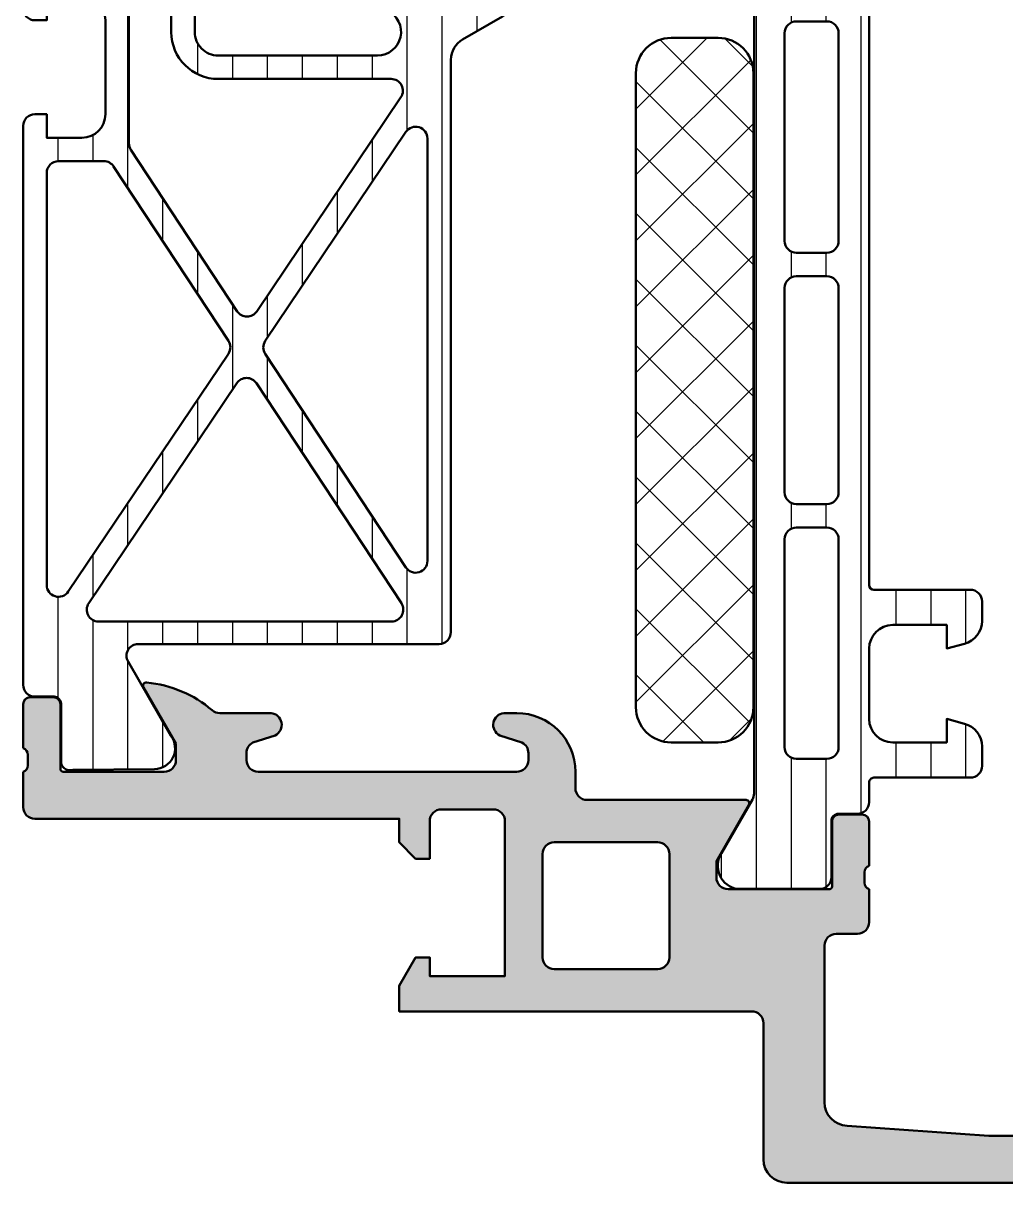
# Model space of a CAD drawing. Extents: x 0 to 81.5, y 0 to 75.
# Drawn here: x 0 to 41.81, y 0 to 49.38 of the extents above; entities that cross this region are included whole.
import ezdxf

# ---------------------------------------------------------------- set-up
doc = ezdxf.new("R2010")
doc.units = 0
for name, color, linetype, lineweight in [('0S-Alu contour', 7, 'Continuous', 50), ('0S-Alu hatch', 252, 'Continuous', 25), ('0S-Plastic contour', 254, 'Continuous', 50), ('0S-Plastic hatch', 253, 'Continuous', 25), ('0S-PT contour', 91, 'Continuous', 50), ('0S-PT hatch', 103, 'Continuous', 25)]:
    doc.layers.add(name, color=color, linetype=linetype, lineweight=lineweight)
pattern_1 = [(90, (0, 0), (-1.4859, 0), [])]

# ---------------------------------------------------------------- blocks, each defined once
blk = doc.blocks.new('361630__463A068F_282F_4DF1_8762_3C075D6FBDEC_')
at = {"layer": '0S-Alu hatch'}
h = blk.add_hatch(color=256, dxfattribs=at)
edge = h.paths.add_edge_path()
edge.add_line((0.4999389648442048, 15.49988043401231), (16.0000991821289, 15.49988043401254))
edge.add_line((16.0000991821289, 15.49988043401254), (16.00009918212845, 14.49991095159066))
edge.add_line((16.00009918212845, 14.49991095159066), (16.70008087158294, 13.79989874455918))
edge.add_line((16.70008087158294, 13.79989874455918), (17.30008697509768, 13.79989874455941))
edge.add_line((17.30008697509768, 13.79989874455941), (17.30008697509674, 15.39990484807504))
edge.add_ellipse((17.80009642438039, 15.39989539879139), major_axis=(-0.5000094493729326, 0), ratio=1, start_angle=270.0010827875266, end_angle=359.99891721236526, ccw=False)
edge.add_line((17.80008697509809, 15.89990484807503), (19.99999228644535, 15.89990484807504))
edge.add_ellipse((19.99999228644547, 15.39990484807514), major_axis=(-0.4999999999999006, 0), ratio=1, start_angle=180, end_angle=270.00000000001387, ccw=False)
edge.add_line((20.49999228644538, 15.39990484807514), (20.49999228644583, 8.799910951590391))
edge.add_line((20.49999228644583, 8.799910951590391), (17.30008697509767, 8.799910951590618))
edge.add_line((17.30008697509767, 8.799910951590618), (17.30008697509767, 9.599898744559368))
edge.add_line((17.30008697509767, 9.599898744559368), (16.70008087158112, 9.599898744559596))
edge.add_line((16.70008087158112, 9.599898744559596), (16.00009918212845, 8.38746588323238))
edge.add_line((16.00009918212845, 8.38746588323238), (16.00009918212889, 7.299910951590618))
edge.add_line((16.00009918212889, 7.299910951590618), (31.00000849914742, 7.299910951590845))
edge.add_ellipse((31.00000849914787, 6.799910951589481), major_axis=(-0.5000000000013644, 0), ratio=1, start_angle=180, end_angle=270.00000000005133, ccw=False)
edge.add_line((31.50000849914923, 6.799910951589481), (31.50000849914877, 1.000000000000227))
edge.add_arc((32.50000849914855, 1), 0.9999999999997797, 180, 269.9999999999874)
edge.add_line((32.50000849914833, 2.203e-13), (81, 2.274e-13))
edge.add_arc((80.99993251248235, 0.5000674875178674), 0.5000674920715906, 270.0077324561257, 359.992267543883)
edge.add_line((81.5, 0.5000000000003034), (81.5, 4.500000000000909))
edge.add_arc((80.99993251248326, 4.499932512483496), 0.5000674920706809, 0.0077324561169704, 89.99226754387429)
edge.add_line((81.00000000000092, 5.000000000000227), (79.69995117187545, 5.000000000000227))
edge.add_arc((79.69998807066463, 4.499963101210596), 0.5000369001510511, 90.00422797775568, 179.9957720222162)
edge.add_line((79.199951171875, 4.500000000000017), (79.199951171875, 4.000000000000227))
edge.add_line((79.199951171875, 4.000000000000227), (80.199951171875, 4.000000000000909))
edge.add_line((80.199951171875, 4.000000000000909), (80.19995117187455, 2.500000000000227))
edge.add_ellipse((79.19998814556868, 2.49996302630609), major_axis=(-0.9999630269894156, 0), ratio=1, start_angle=89.9978814850968, end_angle=180.0021185148806, ccw=False)
edge.add_line((79.19995117187545, 1.500000000000227), (75.199951171875, 1.500000000000454))
edge.add_ellipse((75.20002804158412, 2.500076869709573), major_axis=(-1.000076872663367, 0), ratio=1, start_angle=0.004403971451608868, end_angle=89.99559602863582, ccw=False)
edge.add_line((74.199951171875, 2.49999999999893), (74.19995117187545, 4.000000000000227))
edge.add_line((74.19995117187545, 4.000000000000227), (75.199951171875, 4.000000000000227))
edge.add_line((75.199951171875, 4.000000000000227), (75.19995117187455, 4.500000000000682))
edge.add_arc((74.70000864667804, 4.500057474803725), 0.499942528500235, 359.9934131155661, 450.006586884364)
edge.add_line((74.69995117187545, 5.000000000000227), (71.89996337890625, 5.000000000000454))
edge.add_arc((71.89996337890625, 4.500000000000454), 0.5, 90, 180)
edge.add_line((71.39996337890625, 4.500000000000454), (71.3999633789058, 4.300000000000409))
edge.add_arc((71.89996337890636, 4.300000000000977), 0.5000000000005685, 180, 270.0000000000912)
edge.add_line((71.89996337890716, 3.800000000000409), (72.39996337890715, 3.800000000000409))
edge.add_ellipse((72.39992827974152, 3.299964900834766), major_axis=(-0.5000351003975082, 0), ratio=1, start_angle=180.0040217857437, end_angle=269.9959782142177, ccw=False)
edge.add_line((72.89996337890716, 3.300000000000072), (72.8999633789067, 2.499996948242596))
edge.add_ellipse((72.39994681544727, 2.500013511702036), major_axis=(-0.5000165637337787, 0), ratio=1, start_angle=90.0018979697133, end_angle=179.9981020302675, ccw=False)
edge.add_line((72.39996337890625, 1.999996948242596), (41.09996948242542, 1.999996948242369))
edge.add_line((41.09996948242542, 1.999996948242369), (35.0615118617752, 2.432393580288135))
edge.add_ellipse((35.09996792191937, 3.431613265154766), major_axis=(-0.9999594227701347, 0), ratio=1, start_angle=0, end_angle=87.79599713641443, ccw=False)
edge.add_line((34.10000849914923, 3.431613265154766), (34.10000849914786, 10.10006547570015))
edge.add_ellipse((34.60000849914786, 10.10006547570083), major_axis=(-0.5, 0), ratio=1, start_angle=270.00000000010505, end_angle=360, ccw=False)
edge.add_line((34.60000849914695, 10.60006547570083), (35.50000849914797, 10.60006547570083))
edge.add_arc((35.50000849914829, 11.10006547570094), 0.5000000000001137, 269.9999999999633, 360)
edge.add_line((36.0000084991484, 11.10006547570094), (36.0000084991484, 12.50006700157949))
edge.add_ellipse((36.07884494569145, 12.76758759357261), major_axis=(-0.2788950563274364, 0), ratio=1, start_angle=-1.1645893740997053, end_angle=73.5801235805065, ccw=False)
edge.add_line((35.8000074991484, 12.773256001571), (35.8000074991484, 13.22685000157099))
edge.add_ellipse((36.07887559479156, 13.23251066104805), major_axis=(-0.2789255417371436, 0), ratio=1, start_angle=-73.57540544464467, end_angle=1.1628700728880972, ccw=False)
edge.add_line((36.00000849914839, 13.50005400157099), (36.00000849914839, 15.38006500157951))
edge.add_arc((35.7000084991484, 15.38006500157951), 0.2999999999999971, 0, 90)
edge.add_line((35.7000084991484, 15.68006500157951), (34.72003418010562, 15.68006500157951))
edge.add_arc((34.72003418010563, 15.38006500157951), 0.2999999999999971, 90.00000000000273, 180)
edge.add_line((34.42003418010563, 15.38006500157951), (34.42003418010561, 12.62006700157951))
edge.add_ellipse((34.30003418010584, 12.6200670015795), major_axis=(-0.1199999999997701, 0), ratio=1, start_angle=90.00000000000341, end_angle=180, ccw=False)
edge.add_line((34.30003418010585, 12.50006700157973), (30.00000849914749, 12.50006700157973))
edge.add_ellipse((30.00000849914761, 13.00006700157986), major_axis=(-0.5000000000001208, 0), ratio=1, start_angle=0, end_angle=89.99999999998619, ccw=False)
edge.add_line((29.50000849914749, 13.00006700157986), (29.50000849914842, 13.70006700157978))
edge.add_line((29.50000849914842, 13.70006700157978), (30.88150395677077, 16.09288732460732))
edge.add_arc((30.76188871449936, 16.16194721693099), 0.1381197846486993, 330.0000000003246, 450.0000000003213)
edge.add_line((30.76188871449859, 16.30006700157968), (23.99999991607984, 16.30006700158012))
edge.add_ellipse((23.99999991607987, 16.80006700158012), major_axis=(-0.5, 0), ratio=1, start_angle=0, end_angle=89.9999999999967, ccw=False)
edge.add_line((23.49999991607987, 16.80006700158012), (23.49999991607987, 17.50006449315436))
edge.add_arc((20.99999991607885, 17.50006449315436), 2.500000000001023, 0, 89.99999999999447)
edge.add_line((20.99999991607909, 20.00006449315538), (20.45414352416949, 20.00006449315561))
edge.add_arc((20.50247416544907, 19.50077037001323), 0.5016278224849609, 95.5288879489905, 243.3386633159684)
edge.add_line((20.27738571166992, 19.05247843358529), (21.22312545776276, 18.74763834569467))
edge.add_ellipse((21.00026875812812, 18.30006520285073), major_axis=(-0.4999868265937039, 0), ratio=1, start_angle=180.0002683879249, end_angle=243.530257476764, ccw=False)
edge.add_line((21.50025558471634, 18.30006754491551), (21.50025558471678, 18.00006449315559))
edge.add_ellipse((21.00027611238489, 18.0000439654875), major_axis=(-0.4999794727532967, 0), ratio=1, start_angle=89.99764760603819, end_angle=180.0023523941473, ccw=False)
edge.add_line((21.00025558471771, 17.5000644931556), (10.00025558471633, 17.5000644931556))
edge.add_ellipse((10.00023505704905, 18.00004396548785), major_axis=(-0.4999794727536519, 0), ratio=1, start_angle=-0.00235239414729449, end_angle=90.00235239397318, ccw=False)
edge.add_line((9.500255584716802, 18.00006449315665), (9.500255584715887, 18.30006754491433))
edge.add_ellipse((10.00024241130273, 18.30006520285091), major_axis=(-0.499986826592334, 0), ratio=1, start_angle=296.469742523199, end_angle=359.9997316120751, ccw=False)
edge.add_line((9.777385711668996, 18.74763834569376), (10.72312545776322, 19.05247843358575))
edge.add_arc((10.49803700398438, 19.50077037001353), 0.5016278224846809, 296.6613366840077, 444.4711120509884)
edge.add_line((10.54636764526411, 20.00006449315561), (8.365952360315987, 20.00006449315561))
edge.add_ellipse((8.365952360316127, 20.50006449315781), major_axis=(-0.5000000000022027, 0), ratio=1, start_angle=49.45571975771742, end_angle=89.99999999998369, ccw=False)
edge.add_arc((4.790756981381775, 16.32059347370718), 4.999999999996095, 49.45571975774107, 84.65077199038008)
edge.add_arc((5.238375369365016, 21.16194470850773), 0.13811978464796, 82.29756250574845, 209.9999999998356)
edge.add_line((5.118760127094449, 21.0928848161841), (6.500255584716356, 18.7000644931559))
edge.add_line((6.500255584716356, 18.7000644931559), (6.500255584716811, 18.00006449315514))
edge.add_ellipse((6.000255584716796, 18.00006449315561), major_axis=(-0.5000000000000142, 0), ratio=1, start_angle=89.99999999994787, end_angle=180, ccw=False)
edge.add_line((6.000255584716342, 17.50006449315559), (1.700229903759336, 17.5000644931556))
edge.add_ellipse((1.700229903759336, 17.62006449315581), major_axis=(-0.1200000000002035, 0), ratio=1, start_angle=0, end_angle=90, ccw=False)
edge.add_line((1.580229903759132, 17.62006449315581), (1.580229903759132, 20.3800624931558))
edge.add_arc((1.280229903759121, 20.38006249315581), 0.3000000000000114, 0, 90)
edge.add_line((1.280229903759121, 20.68006249315582), (0.3002555847163251, 20.68006249315582))
edge.add_arc((0.3002555847163393, 20.38006249315583), 0.2999999999999971, 90.00000000000273, 180)
edge.add_line((0.0002555847163421, 20.38006249315583), (0.0002555847163279, 18.50005149314731))
edge.add_ellipse((-0.0786115109268479, 18.23250815262437), major_axis=(-0.2789255417371463, 0), ratio=1, start_angle=178.837129927112, end_angle=253.5754054446433, ccw=False)
edge.add_line((0.2002565847163167, 18.22684749314731), (0.200256584716314, 17.77325349314728))
edge.add_ellipse((-0.0785808618267225, 17.76758508514892), major_axis=(-0.2788950563274233, 0), ratio=1, start_angle=106.4198764194912, end_angle=181.1645893740941, ccw=False)
edge.add_line((0.0002555847163136, 17.50006449315581), (-6.10351571737e-05, 15.99988043401324))
edge.add_arc((0.499915901461705, 15.99985737063117), 0.4999769371508228, 179.9973570092577, 270.0026429908678)
edge = h.paths.add_edge_path()
edge.add_ellipse((22.59999228644575, 13.99989874455922), major_axis=(-0.5000000000000071, 0), ratio=1, start_angle=270.0000000000008, end_angle=360, ccw=False)
edge.add_line((22.59999228644574, 14.49989874455923), (26.99999228644583, 14.49989874455946))
edge.add_ellipse((26.99999228644584, 13.99989874455946), major_axis=(-0.4999999999999947, 0), ratio=1, start_angle=180, end_angle=270.0000000000008, ccw=False)
edge.add_line((27.49999228644583, 13.99989874455946), (27.49999228644583, 9.599898744559368))
edge.add_ellipse((26.99999228644583, 9.599898744559368), major_axis=(-0.5, 0), ratio=1, start_angle=90, end_angle=180, ccw=False)
edge.add_line((26.99999228644583, 9.099898744559368), (22.59999228644574, 9.09989874455937))
edge.add_ellipse((22.59999228644574, 9.599898744559368), major_axis=(-0.4999999999999983, 0), ratio=1, start_angle=0, end_angle=90, ccw=False)
edge.add_line((22.09999228644574, 9.599898744559368), (22.09999228644574, 13.99989874455922))
at = {"layer": '0S-Alu contour', "color": 7}
for points in [[(5.118760127094449, 21.0928848161841), (6.500255584716356, 18.7000644931559), (6.500255584716811, 18.00006449315514)], [(0.0002555847163421, 20.38006249315583), (0.0002555847163279, 18.50005149314731)], [(1.280229903759121, 20.68006249315582), (0.3002555847163251, 20.68006249315582)], [(1.580229903759132, 17.62006449315581), (1.580229903759132, 20.3800624931558)], [(10.54636764526411, 20.00006449315561), (8.365952360315987, 20.00006449315561)], [(20.99999991607909, 20.00006449315538), (20.45414352416949, 20.00006449315561)], [(9.777385711668996, 18.74763834569376), (10.72312545776322, 19.05247843358575)], [(20.27738571166992, 19.05247843358529), (21.22312545776276, 18.74763834569467)], [(9.500255584716802, 18.00006449315665), (9.500255584715887, 18.30006754491433)], [(21.50025558471634, 18.30006754491551), (21.50025558471678, 18.00006449315559)], [(0.2002565847163167, 18.22684749314731), (0.200256584716314, 17.77325349314728)], [(0.0002555847163136, 17.50006449315581), (-6.10351571737e-05, 15.99988043401324)], [(6.000255584716342, 17.50006449315559), (1.700229903759336, 17.5000644931556)], [(21.00025558471771, 17.5000644931556), (10.00025558471633, 17.5000644931556)], [(23.49999991607987, 16.80006700158012), (23.49999991607987, 17.50006449315436)], [(30.76188871449859, 16.30006700157968), (23.99999991607984, 16.30006700158012)], [(17.80008697509809, 15.89990484807503), (19.99999228644535, 15.89990484807504)], [(29.50000849914749, 13.00006700157986), (29.50000849914842, 13.70006700157978), (30.88150395677077, 16.09288732460732)], [(0.4999389648442048, 15.49988043401231), (16.0000991821289, 15.49988043401254), (16.00009918212845, 14.49991095159066), (16.70008087158294, 13.79989874455918), (17.30008697509768, 13.79989874455941), (17.30008697509674, 15.39990484807504)], [(20.49999228644538, 15.39990484807514), (20.49999228644583, 8.799910951590391), (17.30008697509767, 8.799910951590618), (17.30008697509767, 9.599898744559368), (16.70008087158112, 9.599898744559596), (16.00009918212845, 8.38746588323238), (16.00009918212889, 7.299910951590618), (31.00000849914742, 7.299910951590845)], [(34.42003418010563, 15.38006500157951), (34.42003418010561, 12.62006700157951)], [(35.7000084991484, 15.68006500157951), (34.72003418010562, 15.68006500157951)], [(36.00000849914839, 13.50005400157099), (36.00000849914839, 15.38006500157951)], [(22.59999228644574, 14.49989874455923), (26.99999228644583, 14.49989874455946)], [(22.09999228644574, 9.599898744559368), (22.09999228644574, 13.99989874455922)], [(27.49999228644583, 13.99989874455946), (27.49999228644583, 9.599898744559368)], [(35.8000074991484, 12.773256001571), (35.8000074991484, 13.22685000157099)], [(34.30003418010585, 12.50006700157973), (30.00000849914749, 12.50006700157973)], [(36.0000084991484, 11.10006547570094), (36.0000084991484, 12.50006700157949)], [(34.60000849914695, 10.60006547570083), (35.50000849914797, 10.60006547570083)], [(34.10000849914923, 3.431613265154766), (34.10000849914786, 10.10006547570015)], [(26.99999228644583, 9.099898744559368), (22.59999228644574, 9.09989874455937)], [(31.50000849914923, 6.799910951589481), (31.50000849914877, 1.000000000000227)], [(72.39996337890625, 1.999996948242596), (41.09996948242542, 1.999996948242369), (35.0615118617752, 2.432393580288135)], [(32.50000849914833, 2.203e-13), (81, 2.274e-13)]]:
    blk.add_lwpolyline(points, dxfattribs=at)
for centre, radius, start, end in [((5.238375369365016, 21.16194470850773), 0.13811978464796, 82.29756250574845, 209.9999999998356), ((4.790756981381775, 16.32059347370718), 4.999999999996095, 49.45571975774107, 84.65077199038008), ((0.3002555847163393, 20.38006249315583), 0.2999999999999971, 90.00000000000273, 180), ((1.280229903759121, 20.38006249315581), 0.3000000000000114, 0, 90), ((10.49803700398438, 19.50077037001353), 0.5016278224846809, 296.6613366840077, 84.47111205098845), ((20.50247416544907, 19.50077037001323), 0.5016278224849609, 95.5288879489905, 243.3386633159684), ((20.99999991607885, 17.50006449315436), 2.500000000001023, 0, 89.99999999999447), ((30.76188871449936, 16.16194721693099), 0.1381197846486993, 330.0000000003246, 90.00000000032128), ((0.499915901461705, 15.99985737063117), 0.4999769371508228, 179.9973570092577, 270.0026429908678), ((34.72003418010563, 15.38006500157951), 0.2999999999999971, 90.00000000000273, 180), ((35.7000084991484, 15.38006500157951), 0.2999999999999971, 0, 90), ((35.50000849914829, 11.10006547570094), 0.5000000000001137, 269.9999999999633, 0), ((32.50000849914855, 1), 0.9999999999997797, 180, 269.9999999999874)]:
    blk.add_arc(centre, radius, start, end, dxfattribs=at)
at = {"layer": '0S-Alu contour', "color": 7, "extrusion": (0, 0, -1)}
for centre, radius, start, end in [((-8.365952360316127, 20.50006449315781), 0.5000000000022027, 270.0000000000163, 310.5442802422826), ((0.0786115109268479, 18.23250815262437), 0.2789255417371463, 106.4245945553567, 181.162870072888), ((-10.00024241130273, 18.30006520285091), 0.499986826592334, 0.0002683879249072, 63.53025747680099), ((-21.00026875812812, 18.30006520285073), 0.4999868265937039, 116.469742523236, 179.9997316120751), ((-6.000255584716796, 18.00006449315561), 0.5000000000000142, 180, 270.0000000000521), ((-10.00023505704905, 18.00004396548785), 0.4999794727536519, 269.9976476060268, 0.0023523941473428), ((-21.00027611238489, 18.0000439654875), 0.4999794727532967, 179.9976476058527, 270.0023523939618), ((0.0785808618267225, 17.76758508514892), 0.2788950563274233, 178.8354106259059, 253.5801235805088), ((-1.700229903759336, 17.62006449315581), 0.1200000000002035, 270, 0), ((-23.99999991607987, 16.80006700158012), 0.5, 270.0000000000033, 0), ((-17.80009642438039, 15.39989539879139), 0.5000094493729326, 0.0010827876347383, 89.99891721247337), ((-19.99999228644547, 15.39990484807514), 0.4999999999999006, 89.99999999998616, 180), ((-22.59999228644575, 13.99989874455922), 0.5000000000000071, 0, 89.9999999999992), ((-26.99999228644584, 13.99989874455946), 0.4999999999999947, 89.9999999999992, 180), ((-36.07887559479156, 13.23251066104805), 0.2789255417371436, 358.8371299271119, 73.57540544464473), ((-30.00000849914761, 13.00006700157986), 0.5000000000001208, 270.0000000000138, 0), ((-34.30003418010584, 12.6200670015795), 0.1199999999997701, 180, 269.9999999999966), ((-36.07884494569145, 12.76758759357261), 0.2788950563274364, 286.4198764194936, 1.164589374099741), ((-34.60000849914786, 10.10006547570083), 0.5, 0, 89.99999999989495), ((-22.59999228644574, 9.599898744559368), 0.4999999999999983, 270, 0), ((-26.99999228644583, 9.599898744559368), 0.5, 180, 270), ((-31.00000849914787, 6.799910951589481), 0.5000000000013644, 89.99999999994868, 180), ((-35.09996792191937, 3.431613265154766), 0.9999594227701347, 272.2040028635856, 0)]:
    blk.add_arc(centre, radius, start, end, dxfattribs=at)
blk = doc.blocks.new('368930__C719D4E8_1247_47FF_9484_C89155885045_')
at = {"layer": '0S-PT hatch'}
h = blk.add_hatch(dxfattribs=at)
h.set_pattern_fill('ANSI37', color=256, scale=0.625, angle=90, style=0)
h.set_pattern_definition([(135, (0, 0), (-1.403165018917055, -1.403165018917055), []), (225, (0, 0), (1.403165018917055, -1.403165018917055), [])])
edge = h.paths.add_edge_path()
edge.add_line((26.07384816846627, 47.25107660496467), (26.07384816846627, 20.25107660496467))
edge.add_arc((27.57384816846627, 20.25107660496467), 1.5, 180, 270)
edge.add_line((27.57384816846627, 18.75107660496466), (29.57384816846627, 18.75107660496467))
edge.add_arc((29.57384816846627, 20.25107660496467), 1.5, 269.9999999999998, 360)
edge.add_line((31.07384816846627, 20.25107660496467), (31.07384816846627, 47.25107660496467))
edge.add_arc((29.57384816846627, 47.25107660496467), 1.500000000000003, 0, 89.99999999999987)
edge.add_line((29.57384816846627, 48.75107660496468), (27.57384816846628, 48.75107660496468))
edge.add_arc((27.57384816846628, 47.25107660496467), 1.5, 90, 180)
at = {"layer": '0S-PT contour', "color": 7}
for points in [[(29.57384816846627, 48.75107660496468), (27.57384816846628, 48.75107660496468)], [(26.07384816846627, 47.25107660496467), (26.07384816846627, 20.25107660496467)], [(31.07384816846627, 20.25107660496467), (31.07384816846627, 47.25107660496467)], [(27.57384816846627, 18.75107660496466), (29.57384816846627, 18.75107660496467)]]:
    blk.add_lwpolyline(points, dxfattribs=at)
for centre, radius, start, end in [((27.57384816846628, 47.25107660496467), 1.5, 90, 180), ((29.57384816846627, 47.25107660496467), 1.500000000000003, 0, 89.99999999999987), ((27.57384816846627, 20.25107660496467), 1.5, 180, 270), ((29.57384816846627, 20.25107660496467), 1.5, 269.9999999999998, 0)]:
    blk.add_arc(centre, radius, start, end, dxfattribs=at)
blk = doc.blocks.new('284027__BBD44476_E6F2_47E0_B0BE_C2AA405C31E2___F19B61E5_0C0F_4A24_8B42_441E8ADF70B4_')
at = {"layer": '0S-Plastic hatch'}
h = blk.add_hatch(dxfattribs=at)
h.set_pattern_fill('ANSI31', color=256, scale=0.4680000000000001, angle=45, style=0)
h.set_pattern_definition(pattern_1)
edge = h.paths.add_edge_path()
edge.add_line((36, 51.29262339778484), (36.000022921558, 25.45125658823265))
edge.add_arc((36.20416178718001, 25.45537538707199), 0.204180412775862, 181.155868943814, 269.5149389342865)
edge.add_line((36.20243323428476, 25.25120229122876), (40.30243323427305, 25.25120229122875))
edge.add_ellipse((40.30243323427305, 24.75120229122881), major_axis=(-0.4999999999999361, 0), ratio=1, start_angle=180, end_angle=270.0000000000008, ccw=False)
edge.add_line((40.80243323427299, 24.75120229122881), (40.80243323427299, 23.92045306784114))
edge.add_ellipse((39.80243323427295, 23.92045306784113), major_axis=(-1.000000000000035, 0), ratio=1, start_angle=105.00000000108139, end_angle=180, ccw=False)
edge.add_line((40.06125227939371, 22.95452724155691), (39.30243323427305, 22.75120229122875))
edge.add_line((39.30243323427305, 22.75120229122875), (39.30243323427305, 23.75120229122875))
edge.add_line((39.30243323427305, 23.75120229122875), (37.00243323428464, 23.75120229122875))
edge.add_arc((37.00414226812575, 22.74707631855112), 1.004127427074111, 90.0975179750866, 179.7701403215128)
edge.add_line((36.00002292155799, 22.75110467439828), (36.00002292155802, 19.75122632025462))
edge.add_arc((37.00414248000591, 19.75532877543038), 1.004127938958006, 180.2340877213126, 269.9024699846796)
edge.add_line((37.0024332342847, 18.75120229122876), (39.30243323427305, 18.75120229122875))
edge.add_line((39.30243323427305, 18.75120229122875), (39.30243323427317, 19.75120229122869))
edge.add_line((39.30243323427317, 19.75120229122869), (40.06125227939373, 19.54787734087044))
edge.add_ellipse((39.80243323427313, 18.58195151458678), major_axis=(-0.9999999999994615, 0), ratio=1, start_angle=180, end_angle=254.99999999891918, ccw=False)
edge.add_line((40.80243323427258, 18.58195151458678), (40.80243323427305, 17.75120229122875))
edge.add_ellipse((40.30243323427305, 17.75120229122874), major_axis=(-0.5, 0), ratio=1, start_angle=89.9999999999983, end_angle=180, ccw=False)
edge.add_line((40.30243323427304, 17.25120229122874), (36.20243323428468, 17.25120229122875))
edge.add_arc((36.20243323428467, 17.05120229122877), 0.1999999999999744, 89.99999999999594, 180)
edge.add_line((36.0024332342847, 17.05120229122877), (36.00111268929476, 16.21013004610088))
edge.add_ellipse((35.501115368629, 16.21010925689814), major_axis=(-0.4999973210979561, 0), ratio=1, start_angle=90.00176831585759, end_angle=180.0023822800019, ccw=False)
edge.add_line((35.50113080001328, 15.71011193603832), (34.69079946719837, 15.71008330962012))
edge.add_arc((34.69081033343268, 15.41008330981693), 0.2999999999999828, 90.00207529788342, 180.0020752978985)
edge.add_line((34.39081033362949, 15.41007244358255), (34.39122921384228, 13.0100740742441))
edge.add_ellipse((33.89123323682728, 13.0100533243742), major_axis=(-0.4999959774455648, 0), ratio=1, start_angle=90.0017728167, end_angle=180.0023777790716, ccw=False)
edge.add_line((33.89124870744704, 12.51005734716798), (30.41470721164119, 12.50993069970388))
edge.add_ellipse((30.55698200855538, 13.4997539283803), major_axis=(-0.9999960709244762, 0), ratio=1, start_angle=-32.72494080195452, end_angle=81.82046724598808, ccw=False)
edge.add_line((29.7157097778966, 14.04035838247479), (31.03409677568367, 16.32406298372988))
edge.add_arc((30.60107500393222, 16.57404727383961), 0.500000000112426, 330.0020787016154, 360.00201538907)
edge.add_line((31.10107500373532, 16.5740648614271), (31.09998869130261, 50.92833361702789))
edge.add_arc((30.59998869159655, 50.92831498385518), 0.5000000000532542, 0.0021352040807048, 30.00207189551975)
edge.add_line((31.03299235290213, 51.17833064206326), (29.71443992344539, 53.46193973131244))
edge.add_ellipse((30.55567298966561, 54.00260512706299), major_axis=(-0.9999960709244673, 0), ratio=1, start_angle=-81.81631665021598, end_angle=32.729091397728496, ccw=False)
edge.add_line((30.41332648878386, 54.99241804653369), (33.88986798458969, 54.99254469399776))
edge.add_ellipse((33.88988873445959, 54.49254871698272), major_axis=(-0.4999959774455932, 0), ratio=1, start_angle=180.0017728167249, end_angle=270.00237777907125, ccw=False)
edge.add_line((34.38988471166585, 54.49256418760271), (34.38963969108502, 52.09256579421701))
edge.add_arc((34.68963969088826, 52.09257666045134), 0.3000000000000254, 180.0020752978985, 270.0020752978793)
edge.add_line((34.68965055712254, 51.79257666064811), (35.49998188993747, 51.79260528706632))
edge.add_ellipse((35.5000026791402, 51.29260796640057), major_axis=(-0.499997321097949, 0), ratio=1, start_angle=180.0017683158931, end_angle=270.0023822799161, ccw=False)
edge = h.paths.add_edge_path()
edge.add_line((34.70055130142633, 40.10119604587006), (34.70055130142632, 48.95118994235432))
edge.add_arc((34.20055129933873, 48.95118994053621), 0.5000000020875888, 0, 90.00189910262115)
edge.add_line((34.20053472654188, 49.45118994234915), (32.90054062027397, 49.45118994234918))
edge.add_arc((32.90053698091735, 48.95119358170581), 0.4999963606566175, 89.99958295741548, 180.0004170428646)
edge.add_line((32.40054062027398, 48.95118994234675), (32.40054062027397, 40.10119604586718))
edge.add_arc((32.90053698091722, 40.10119240650811), 0.4999963606564967, 179.9995829571354, 270.0004170425984)
edge.add_line((32.90054062027396, 39.60119604586486), (34.20053472658671, 39.60119604586486))
edge.add_arc((34.20055129926904, 40.10119604774749), 0.5000000021572865, 269.998100910502, 360)
edge = h.paths.add_edge_path()
edge.add_line((32.40054062026359, 38.10119604656852), (32.4005406202636, 29.40118994305284))
edge.add_arc((32.9005406202636, 29.40118994304764), 0.5, 180, 269.9999999999984)
edge.add_line((32.90054062026359, 28.90118994304764), (34.20055130141594, 28.90118994304764))
edge.add_arc((34.20055130141597, 29.40118994304761), 0.4999999999999716, 269.9999999999976, 360)
edge.add_line((34.70055130141594, 29.40118994304761), (34.70055130141596, 38.10119604656853))
edge.add_arc((34.20055130141595, 38.10119604656332), 0.5000000000000071, 0, 90.00000000119365)
edge.add_line((34.20055130140553, 38.60119604656333), (32.9005406202532, 38.60119604656332))
edge.add_arc((32.9005406202636, 38.1011960465633), 0.5000000000000142, 90.00000000119202, 180)
edge = h.paths.add_edge_path()
edge.add_line((34.70055130141594, 18.55118078777944), (34.70055130141594, 27.40118994305278))
edge.add_arc((34.20055129932833, 27.40118994123469), 0.5000000020876172, 0, 90.00189910261624)
edge.add_line((34.20053472653151, 27.90118994304764), (32.9005406202636, 27.90118994304763))
edge.add_arc((32.90053698090692, 27.40119358240431), 0.4999963606565713, 89.99958295740896, 180.0004170428646)
edge.add_line((32.4005406202636, 27.40118994304524), (32.40054062026362, 18.55121130535239))
edge.add_arc((32.90055587905269, 18.55121130535239), 0.5000152587890696, 180, 269.9999999999968)
edge.add_line((32.90055587905266, 18.05119604656332), (34.20056656020501, 18.05119604656332))
edge.add_arc((34.200566560205, 18.55118078777426), 0.4999847412109411, 270.0000000000008, 360)
at = {"layer": '0S-Alu contour', "color": 7}
for points in [[(34.20053472654188, 49.45118994234915), (32.90054062027397, 49.45118994234918)], [(32.40054062027398, 48.95118994234675), (32.40054062027397, 40.10119604586718)], [(34.70055130142633, 40.10119604587006), (34.70055130142632, 48.95118994235432)], [(32.90054062027396, 39.60119604586486), (34.20053472658671, 39.60119604586486)], [(34.20055130140553, 38.60119604656333), (32.9005406202532, 38.60119604656332)], [(32.40054062026359, 38.10119604656852), (32.4005406202636, 29.40118994305284)], [(34.70055130141594, 29.40118994304761), (34.70055130141596, 38.10119604656853)], [(32.90054062026359, 28.90118994304764), (34.20055130141594, 28.90118994304764)], [(34.20053472653151, 27.90118994304764), (32.9005406202636, 27.90118994304763)], [(32.4005406202636, 27.40118994304524), (32.40054062026362, 18.55121130535239)], [(34.70055130141594, 18.55118078777944), (34.70055130141594, 27.40118994305278)], [(32.90055587905266, 18.05119604656332), (34.20056656020501, 18.05119604656332)]]:
    blk.add_lwpolyline(points, dxfattribs=at)
for centre, radius, start, end in [((32.90053698091735, 48.95119358170581), 0.4999963606566175, 89.99958295741548, 180.0004170428646), ((34.20055129933873, 48.95118994053621), 0.5000000020875888, 0, 90.00189910262115), ((32.90053698091722, 40.10119240650811), 0.4999963606564967, 179.9995829571354, 270.0004170425984), ((34.20055129926904, 40.10119604774749), 0.5000000021572865, 269.998100910502, 0), ((32.9005406202636, 38.1011960465633), 0.5000000000000142, 90.00000000119202, 180), ((34.20055130141595, 38.10119604656332), 0.5000000000000071, 0, 90.00000000119365), ((32.9005406202636, 29.40118994304764), 0.5, 180, 269.9999999999984), ((34.20055130141597, 29.40118994304761), 0.4999999999999716, 269.9999999999976, 0), ((32.90053698090692, 27.40119358240431), 0.4999963606565713, 89.99958295740896, 180.0004170428646), ((34.20055129932833, 27.40118994123469), 0.5000000020876172, 0, 90.00189910261624), ((32.90055587905269, 18.55121130535239), 0.5000152587890696, 180, 269.9999999999968), ((34.200566560205, 18.55118078777426), 0.4999847412109411, 270.0000000000008, 0)]:
    blk.add_arc(centre, radius, start, end, dxfattribs=at)
at = {"layer": '0S-Plastic contour', "color": 7}
for points in [[(30.41332648878386, 54.99241804653369), (33.88986798458969, 54.99254469399776)], [(34.38988471166585, 54.49256418760271), (34.38963969108502, 52.09256579421701)], [(31.03299235290213, 51.17833064206326), (29.71443992344539, 53.46193973131244)], [(34.68965055712254, 51.79257666064811), (35.49998188993747, 51.79260528706632)], [(31.10107500373532, 16.5740648614271), (31.09998869130261, 50.92833361702789)], [(36, 51.29262339778484), (36.000022921558, 25.45125658823265)], [(36.20243323428476, 25.25120229122876), (40.30243323427305, 25.25120229122875)], [(40.80243323427299, 24.75120229122881), (40.80243323427299, 23.92045306784114)], [(40.06125227939371, 22.95452724155691), (39.30243323427305, 22.75120229122875), (39.30243323427305, 23.75120229122875), (37.00243323428464, 23.75120229122875)], [(36.00002292155799, 22.75110467439828), (36.00002292155802, 19.75122632025462)], [(37.0024332342847, 18.75120229122876), (39.30243323427305, 18.75120229122875), (39.30243323427317, 19.75120229122869), (40.06125227939373, 19.54787734087044)], [(40.80243323427258, 18.58195151458678), (40.80243323427305, 17.75120229122875)], [(36.0024332342847, 17.05120229122877), (36.00111268929476, 16.21013004610088)], [(40.30243323427304, 17.25120229122874), (36.20243323428468, 17.25120229122875)], [(29.7157097778966, 14.04035838247479), (31.03409677568367, 16.32406298372988)], [(34.39081033362949, 15.41007244358255), (34.39122921384228, 13.0100740742441)], [(35.50113080001328, 15.71011193603832), (34.69079946719837, 15.71008330962012)], [(33.89124870744704, 12.51005734716798), (30.41470721164119, 12.50993069970388)]]:
    blk.add_lwpolyline(points, dxfattribs=at)
at = {"layer": '0S-Plastic contour', "color": 7, "extrusion": (0, 0, -1)}
for centre, radius, start, end in [((-30.55567298966561, 54.00260512706299), 0.9999960709244673, 327.2709086022715, 81.81631665021601), ((-33.88988873445959, 54.49254871698272), 0.4999959774455932, 89.99762222092875, 179.9982271832751), ((-35.5000026791402, 51.29260796640057), 0.4999973210979491, 89.9976177200839, 179.9982316841069), ((-40.30243323427305, 24.75120229122881), 0.4999999999999361, 89.9999999999992, 180), ((-39.80243323427295, 23.92045306784113), 1.000000000000035, 180, 254.9999999989186), ((-39.80243323427313, 18.58195151458678), 0.9999999999994615, 105.0000000010808, 180), ((-40.30243323427305, 17.75120229122874), 0.5, 180, 270.0000000000017), ((-35.501115368629, 16.21010925689814), 0.4999973210979562, 179.9976177199981, 269.9982316841424), ((-30.55698200855538, 13.4997539283803), 0.9999960709244762, 278.1795327540119, 32.7249408019545), ((-33.89123323682728, 13.0100533243742), 0.4999959774455648, 179.9976222209284, 269.9982271833)]:
    blk.add_arc(centre, radius, start, end, dxfattribs=at)
at = {"layer": '0S-Plastic contour', "color": 7}
for centre, radius, start, end in [((34.68963969088826, 52.09257666045134), 0.3000000000000254, 180.0020752978985, 270.0020752978793), ((30.59998869159655, 50.92831498385518), 0.5000000000532542, 0.0021352040807048, 30.00207189551975), ((36.20416178718001, 25.45537538707199), 0.204180412775862, 181.155868943814, 269.5149389342865), ((37.00414226812575, 22.74707631855112), 1.004127427074111, 90.0975179750866, 179.7701403215128), ((37.00414248000591, 19.75532877543038), 1.004127938958006, 180.2340877213126, 269.9024699846796), ((36.20243323428467, 17.05120229122877), 0.1999999999999744, 89.99999999999594, 180), ((30.60107500393222, 16.57404727383961), 0.500000000112426, 330.0020787016154, 0.0020153890700116), ((34.69081033343268, 15.41008330981693), 0.2999999999999828, 90.00207529788342, 180.0020752978985)]:
    blk.add_arc(centre, radius, start, end, dxfattribs=at)
blk = doc.blocks.new('284027__9FBC912E_BED6_47D3_9E29_8CEC55046201___20CCA872_EEA6_4AF7_BD34_50E6EB9A945E_')
at = {"layer": '0S-Plastic hatch'}
h = blk.add_hatch(dxfattribs=at)
h.set_pattern_fill('ANSI31', color=256, scale=0.4680000000000001, angle=45, style=0)
h.set_pattern_definition(pattern_1)
edge = h.paths.add_edge_path()
edge.add_arc((0.5000000000000036, 50), 0.5000000000000036, 180, 269.9999999999995)
edge.add_line((0.4999999999999998, 49.5), (1, 49.5))
edge.add_line((1, 49.5), (1, 50.5))
edge.add_line((1, 50.5), (2.500000000000015, 50.5))
edge.add_ellipse((2.500000000000012, 49.50000000000001), major_axis=(-0.9999999999999857, 0), ratio=1, start_angle=180, end_angle=269.99999999999983, ccw=False)
edge.add_line((3.499999999999998, 49.50000000000001), (3.5, 45.49999999999999))
edge.add_ellipse((2.500000000000017, 45.49999999999998), major_axis=(-0.9999999999999822, 0), ratio=1, start_angle=90.00000000000063, end_angle=180, ccw=False)
edge.add_line((2.500000000000028, 44.5), (1, 44.5))
edge.add_line((1, 44.5), (1, 45.49999999999999))
edge.add_line((1, 45.49999999999999), (0.5, 45.49999999999999))
edge.add_arc((0.5000000000000054, 45), 0.5, 90.00000000000063, 180)
edge.add_line((5.3e-15, 45), (-1.42e-14, 21.19999699999996))
edge.add_arc((0.4999999999999858, 21.19999699999996), 0.5, 180, 270.0000000000081)
edge.add_line((0.5000000000000567, 20.69999699999996), (1.310300815755219, 20.69999700000008))
edge.add_ellipse((1.310300815755077, 20.39999700000032), major_axis=(-0.2999999999997556, 0), ratio=1, start_angle=180, end_angle=269.99999999997283, ccw=False)
edge.add_line((1.610300815754833, 20.39999700000032), (1.609968865358034, 17.99999861706388))
edge.add_arc((1.987213622739954, 17.94915113690577), 0.380656108857552, 172.3235693022829, 288.8129518105854)
edge.add_line((2.109967482421886, 17.58883105261437), (5.586508980521443, 17.61899246813462))
edge.add_arc((5.582594740102472, 18.49971578639339), 0.8807320163379948, 270.2546406740549, 397.0569971014201)
edge.add_line((6.285450980521311, 19.03045300000016), (4.461375763333071, 22.18984438605199))
edge.add_ellipse((4.894388480063591, 22.43984436035153), major_axis=(-0.5000000000001205, 0), ratio=1, start_angle=-89.9999999999917, end_angle=29.999996599335702, ccw=False)
edge.add_line((4.894388480063518, 22.93984436035166), (17.70006144527534, 22.9398443603516))
edge.add_arc((17.70006144527534, 23.4398443603516), 0.5, 270, 360.0000327007567)
edge.add_line((18.20006144527526, 23.43984464571954), (18.20004752908076, 47.81966089225612))
edge.add_ellipse((19.20004752901785, 47.81967208833896), major_axis=(-0.9999999999997681, 0), ratio=1, start_angle=-60.00495389455108, end_angle=0.0006414880432998871, ccw=False)
edge.add_line((18.70012240897667, 48.68574071977146), (20.39994227046489, 49.66693622490979))
edge.add_arc((19.90001715042351, 50.5330048563422), 0.9999999999998012, 299.9950461054615, 359.9988249444108)
edge.add_line((20.90001715021301, 50.53298434775327), (20.9000254117782, 50.93581878700391))
edge.add_ellipse((21.40002541167281, 50.93580853270988), major_axis=(-0.4999999999997522, 0), ratio=1, start_angle=330.0000034006127, end_angle=359.9988249444108, ccw=False)
edge.add_line((20.96701269494283, 51.18580850700963), (22.28552954790156, 53.46954699999988))
edge.add_arc((21.59310906117799, 53.99953787862428), 0.8719727414659045, 322.56891815828, 450.4251608211098)
edge.add_line((21.58663868504108, 54.87148661340873), (18.11004604980202, 54.85467334836883))
edge.add_arc((17.93415946314549, 54.57285699489808), 0.3321995611815831, 58.0309814548621, 192.6686729495804)
edge.add_line((17.61004743273795, 54.50000138293622), (17.61038206204446, 52.10000300000002))
edge.add_ellipse((17.31038206204434, 52.10000300000011), major_axis=(-0.3000000000001108, 0), ratio=1, start_angle=89.99999999998238, end_angle=180, ccw=False)
edge.add_line((17.31038206204425, 51.800003), (16.50000154298155, 51.80000300000001))
edge.add_arc((16.50000154298146, 51.30000300000003), 0.4999999999999787, 89.99999999999022, 135.5732366891123)
edge.add_ellipse((15.78585575955138, 52.00000000000001), major_axis=(-0.4999999999999859, 0), ratio=1, start_angle=89.9999999999992, end_angle=135.5732366891182, ccw=False)
edge.add_line((15.78585575955138, 51.50000000000003), (12.79996948707803, 51.49999999999998))
edge.add_arc((12.79996948707803, 50.99999999999997), 0.5000000000000071, 90.00000000000063, 179.9965029431444)
edge.add_line((12.29996948800935, 51.00003051757809), (12.29993896484273, 50.49993896484443))
edge.add_line((12.29993896484273, 50.49993896484443), (13.93602766642786, 50.49993896484446))
edge.add_ellipse((13.99851301323112, 49.50189308341627), major_axis=(-1.000000000000441, 0), ratio=1, start_angle=244.8612262341976, end_angle=273.58248048792973, ccw=False)
edge.add_line((14.42332516425769, 50.40717460666805), (15.50023827656167, 49.90683821133991))
edge.add_ellipse((15.07889072796826, 48.99993896484429), major_axis=(-1.000000000000008, 0), ratio=1, start_angle=89.9999999999975, end_angle=245.0803068673854, ccw=False)
edge.add_line((15.07889072796821, 47.99993896484428), (8.300113594345946, 47.99993896484458))
edge.add_ellipse((8.300041538370053, 48.99999576102165), major_axis=(-1.000056798772947, 0), ratio=1, start_angle=0.0032539963814883777, end_angle=90.00412826883041, ccw=False)
edge.add_line((7.299984741209916, 48.9999389648452), (7.299999999999999, 50.5))
edge.add_line((7.299999999999999, 50.5), (8.299954223631506, 50.49993896484362))
edge.add_line((8.299954223631506, 50.49993896484362), (8.299954223632726, 50.99999999999876))
edge.add_arc((7.799954223632724, 50.99999999999998), 0.5000000000000036, 0, 89.99999999999959)
edge.add_line((7.799954223632727, 51.49999999999998), (0, 51.5))
edge.add_line((0, 51.5), (0, 50))
edge = h.paths.add_edge_path()
edge.add_line((8.300143440219866, 46.99993896484458), (15.65854513679115, 46.99993896484428))
edge.add_ellipse((15.65854513679113, 46.49993896484427), major_axis=(-0.5, 0), ratio=1, start_angle=146.0739382130871, end_angle=269.9999999999982, ccw=False)
edge.add_line((16.07342438732754, 46.22087766786036), (9.939453531538613, 37.10152912699627))
edge.add_ellipse((9.524574281002199, 37.38059042398018), major_axis=(-0.4999999999999994, 0), ratio=1, start_angle=33.351953760056574, end_angle=146.0739382130871, ccw=False)
edge.add_line((9.106919689199012, 37.1057001878027), (4.582345408196815, 43.98011395634074))
edge.add_ellipse((4.999999999999976, 44.25500419251822), major_axis=(-0.4999999999999746, 0), ratio=1, start_angle=0, end_angle=33.35195376005743, ccw=False)
edge.add_line((4.500000000000001, 44.25500419251822), (4.5, 49.99999999999999))
edge.add_ellipse((5.000000000000003, 50), major_axis=(-0.5000000000000036, 0), ratio=1, start_angle=270.0000000000008, end_angle=360, ccw=False)
edge.add_line((4.999999999999996, 50.5), (5.799994913865988, 50.5))
edge.add_ellipse((5.79999491386599, 50), major_axis=(-0.4999999999999929, 0), ratio=1, start_angle=179.9994173090251, end_angle=270.0000000000002, ccw=False)
edge.add_line((6.299994913840126, 49.99999491506199), (6.29998474282264, 48.99988217189338))
edge.add_arc((8.300041538370095, 48.99999576102164), 2.000056798772986, 180.0032539963815, 270.0029191900563)
edge = h.paths.add_edge_path()
edge.add_line((10.30177322464598, 35.84846723325332), (16.28515726818224, 44.74393899692443))
edge.add_ellipse((16.70003651871866, 44.46487769994051), major_axis=(-0.5000000000000009, 0), ratio=1, start_angle=180.0001166206049, end_angle=326.0739382130872, ccw=False)
edge.add_line((17.20003651871763, 44.46487871764728), (17.20007312872667, 26.4784943577582))
edge.add_ellipse((16.70007312872771, 26.47849334005143), major_axis=(-0.4999999999999984, 0), ratio=1, start_angle=33.35195376005612, end_angle=180.0001166206049, ccw=False)
edge.add_line((16.28241853692452, 26.20360310387395), (10.29899788337921, 35.29451570009192))
edge.add_ellipse((10.71665247518239, 35.5694059362694), major_axis=(-0.4999999999999949, 0), ratio=1, start_angle=-33.926061786913124, end_angle=33.3519537600568, ccw=False)
edge = h.paths.add_edge_path()
edge.add_line((2.788801305310638, 24.67896364073391), (9.091606972108067, 34.04931818140064))
edge.add_ellipse((9.506486222644481, 33.77025688441673), major_axis=(-0.4999999999999994, 0), ratio=1, start_angle=213.3519537600565, end_angle=326.0739382130871, ccw=False)
edge.add_line((9.924140814447666, 34.04514712059421), (16.09148345428257, 24.67479257992748))
edge.add_ellipse((15.67382886247938, 24.39990234375), major_axis=(-0.4999999999999993, 0), ratio=1, start_angle=90.00000000000023, end_angle=213.3519537600565, ccw=False)
edge.add_line((15.67382886247938, 23.89990234375), (3.203680555847054, 23.89990234375))
edge.add_ellipse((3.203680555847052, 24.39990234375), major_axis=(-0.5, 0), ratio=1, start_angle=-33.92606178691301, end_angle=90.00000000000023, ccw=False)
edge = h.paths.add_edge_path()
edge.add_line((0.9999999999999928, 25.45048976309254), (1, 43))
edge.add_ellipse((1.5, 43), major_axis=(-0.5, 0), ratio=1, start_angle=270, end_angle=360, ccw=False)
edge.add_line((1.5, 43.5), (3.431690650671463, 43.5))
edge.add_ellipse((3.431690650671461, 43), major_axis=(-0.5, 0), ratio=1, start_angle=213.3519537600565, end_angle=269.99999999999983, ccw=False)
edge.add_line((3.849345242474647, 43.27489023617748), (8.732062620267463, 35.85633160830499))
edge.add_ellipse((8.314408028464277, 35.5814413721275), major_axis=(-0.5000000000000032, 0), ratio=1, start_angle=146.0739382130873, end_angle=213.3519537600572, ccw=False)
edge.add_line((8.729287279000692, 35.30238007514358), (1.914879250536406, 25.17142846610862))
edge.add_ellipse((1.499999999999992, 25.45048976309253), major_axis=(-0.4999999999999994, 0), ratio=1, start_angle=0, end_angle=146.0739382130871, ccw=False)
at = {"layer": '0S-Alu contour', "color": 7}
for points in [[(4.999999999999996, 50.5), (5.799994913865988, 50.5)], [(4.500000000000001, 44.25500419251822), (4.5, 49.99999999999999)], [(6.299994913840126, 49.99999491506199), (6.29998474282264, 48.99988217189338)], [(8.300143440219866, 46.99993896484458), (15.65854513679115, 46.99993896484428)], [(16.07342438732754, 46.22087766786036), (9.939453531538613, 37.10152912699627)], [(10.30177322464598, 35.84846723325332), (16.28515726818224, 44.74393899692443)], [(17.20003651871763, 44.46487871764728), (17.20007312872667, 26.4784943577582)], [(9.106919689199012, 37.1057001878027), (4.582345408196815, 43.98011395634074)], [(1.5, 43.5), (3.431690650671463, 43.5)], [(0.9999999999999928, 25.45048976309254), (1, 43)], [(3.849345242474647, 43.27489023617748), (8.732062620267463, 35.85633160830499)], [(8.729287279000692, 35.30238007514358), (1.914879250536406, 25.17142846610862)], [(16.28241853692452, 26.20360310387395), (10.29899788337921, 35.29451570009192)], [(2.788801305310638, 24.67896364073391), (9.091606972108067, 34.04931818140064)], [(9.924140814447666, 34.04514712059421), (16.09148345428257, 24.67479257992748)], [(15.67382886247938, 23.89990234375), (3.203680555847054, 23.89990234375)]]:
    blk.add_lwpolyline(points, dxfattribs=at)
at = {"layer": '0S-Alu contour', "color": 7, "extrusion": (0, 0, -1)}
for centre, radius, start, end in [((-5.000000000000003, 50), 0.5000000000000036, 0, 89.9999999999992), ((-5.79999491386599, 50), 0.4999999999999929, 89.9999999999998, 180.000582690975), ((-15.65854513679113, 46.49993896484427), 0.5, 90.00000000000183, 213.9260617869129), ((-16.70003651871866, 44.46487769994051), 0.5000000000000009, 33.92606178691281, 179.9998833793951), ((-4.999999999999976, 44.25500419251822), 0.4999999999999746, 326.6480462399426, 0), ((-1.5, 43), 0.5, 0, 90), ((-3.431690650671461, 43), 0.5, 90.00000000000018, 146.6480462399435), ((-9.524574281002199, 37.38059042398018), 0.4999999999999994, 213.9260617869129, 326.6480462399435), ((-8.314408028464277, 35.5814413721275), 0.5000000000000032, 146.6480462399428, 213.9260617869127), ((-10.71665247518239, 35.5694059362694), 0.4999999999999949, 326.6480462399432, 33.92606178691303), ((-9.506486222644481, 33.77025688441673), 0.4999999999999994, 33.92606178691293, 146.6480462399435), ((-16.70007312872771, 26.47849334005143), 0.4999999999999984, 179.9998833793951, 326.6480462399439), ((-1.499999999999992, 25.45048976309253), 0.4999999999999994, 213.9260617869129, 0), ((-3.203680555847052, 24.39990234375), 0.5, 269.9999999999998, 33.92606178691293), ((-15.67382886247938, 24.39990234375), 0.4999999999999993, 146.6480462399435, 269.9999999999998)]:
    blk.add_arc(centre, radius, start, end, dxfattribs=at)
at = {"layer": '0S-Alu contour', "color": 7}
blk.add_arc((8.300041538370095, 48.99999576102164), 2.000056798772986, 180.0032539963815, 270.0029191900563, dxfattribs=at)
at = {"layer": '0S-Plastic contour', "color": 7}
for points in [[(21.58663868504108, 54.87148661340873), (18.11004604980202, 54.85467334836883)], [(17.61004743273795, 54.50000138293622), (17.61038206204446, 52.10000300000002)], [(20.96701269494283, 51.18580850700963), (22.28552954790156, 53.46954699999988)], [(7.799954223632727, 51.49999999999998), (0, 51.5), (0, 50)], [(15.78585575955138, 51.50000000000003), (12.79996948707803, 51.49999999999998)], [(17.31038206204425, 51.800003), (16.50000154298155, 51.80000300000001)], [(7.299984741209916, 48.9999389648452), (7.299999999999999, 50.5), (8.299954223631506, 50.49993896484362), (8.299954223632726, 50.99999999999876)], [(12.29996948800935, 51.00003051757809), (12.29993896484273, 50.49993896484443), (13.93602766642786, 50.49993896484446)], [(20.90001715021301, 50.53298434775327), (20.9000254117782, 50.93581878700391)], [(0.4999999999999998, 49.5), (1, 49.5), (1, 50.5), (2.500000000000015, 50.5)], [(14.42332516425769, 50.40717460666805), (15.50023827656167, 49.90683821133991)], [(3.499999999999998, 49.50000000000001), (3.5, 45.49999999999999)], [(18.70012240897667, 48.68574071977146), (20.39994227046489, 49.66693622490979)], [(15.07889072796821, 47.99993896484428), (8.300113594345946, 47.99993896484458)], [(18.20006144527526, 23.43984464571954), (18.20004752908076, 47.81966089225612)], [(2.500000000000028, 44.5), (1, 44.5), (1, 45.49999999999999), (0.5, 45.49999999999999)], [(5.3e-15, 45), (-1.42e-14, 21.19999699999996)], [(4.894388480063518, 22.93984436035166), (17.70006144527534, 22.9398443603516)], [(6.285450980521311, 19.03045300000016), (4.461375763333071, 22.18984438605199)], [(0.5000000000000567, 20.69999699999996), (1.310300815755219, 20.69999700000008)], [(1.610300815754833, 20.39999700000032), (1.609968865358034, 17.99999861706388)], [(2.109967482421886, 17.58883105261437), (5.586508980521443, 17.61899246813462)]]:
    blk.add_lwpolyline(points, dxfattribs=at)
for centre, radius, start, end in [((17.93415946314549, 54.57285699489808), 0.3321995611815831, 58.0309814548621, 192.6686729495804), ((21.59310906117799, 53.99953787862428), 0.8719727414659045, 322.56891815828, 90.42516082110983), ((7.799954223632724, 50.99999999999998), 0.5000000000000036, 0, 89.99999999999959), ((12.79996948707803, 50.99999999999997), 0.5000000000000071, 90.00000000000063, 179.9965029431444), ((16.50000154298146, 51.30000300000003), 0.4999999999999787, 89.99999999999022, 135.5732366891123), ((19.90001715042351, 50.5330048563422), 0.9999999999998012, 299.9950461054615, 359.9988249444108), ((0.5000000000000036, 50), 0.5000000000000036, 180, 269.9999999999995), ((0.5000000000000054, 45), 0.5, 90.00000000000063, 180), ((17.70006144527534, 23.4398443603516), 0.5, 270, 3.27007566742e-05), ((0.4999999999999858, 21.19999699999996), 0.5, 180, 270.0000000000081), ((5.582594740102472, 18.49971578639339), 0.8807320163379948, 270.2546406740549, 37.05699710142008), ((1.987213622739954, 17.94915113690577), 0.380656108857552, 172.3235693022829, 288.8129518105854)]:
    blk.add_arc(centre, radius, start, end, dxfattribs=at)
at = {"layer": '0S-Plastic contour', "color": 7, "extrusion": (0, 0, -1)}
for centre, radius, start, end in [((-17.31038206204434, 52.10000300000011), 0.3000000000001108, 180, 270.0000000000176), ((-15.78585575955138, 52.00000000000001), 0.4999999999999859, 224.4267633108819, 270.0000000000008), ((-21.40002541167281, 50.93580853270988), 0.4999999999997522, 0.0011750555892266, 29.99999659938731), ((-2.500000000000012, 49.50000000000001), 0.9999999999999857, 90.00000000000018, 180), ((-13.99851301323112, 49.50189308341627), 1.000000000000441, 86.4175195120703, 115.1387737658024), ((-15.07889072796826, 48.99993896484429), 1.000000000000008, 114.9196931326146, 270.0000000000025), ((-8.300041538370053, 48.99999576102165), 1.000056798772947, 269.9958717311696, 359.9967460036185), ((-19.20004752901785, 47.81967208833896), 0.9999999999997681, 359.9993585119567, 60.00495389455108), ((-2.500000000000017, 45.49999999999998), 0.9999999999999822, 180, 269.9999999999994), ((-4.894388480063591, 22.43984436035153), 0.5000000000001205, 330.0000034006643, 89.99999999999166), ((-1.310300815755077, 20.39999700000032), 0.2999999999997556, 90.00000000002716, 180)]:
    blk.add_arc(centre, radius, start, end, dxfattribs=at)
blk = doc.blocks.new('368930__B2212EEB_E4FB_4ADD_A6A2_3C9EDC993EF5_')
at = {"layer": '0S-Alu contour', "color": 7}
blk.add_blockref('361630__463A068F_282F_4DF1_8762_3C075D6FBDEC_', (0, 0), dxfattribs=at)
at = {"layer": '0S-Plastic contour', "color": 7}
for name in ['284027__9FBC912E_BED6_47D3_9E29_8CEC55046201___20CCA872_EEA6_4AF7_BD34_50E6EB9A945E_', '284027__BBD44476_E6F2_47E0_B0BE_C2AA405C31E2___F19B61E5_0C0F_4A24_8B42_441E8ADF70B4_']:
    blk.add_blockref(name, (0, 0), dxfattribs=at)
at = {"layer": '0S-PT contour', "color": 7}
blk.add_blockref('368930__C719D4E8_1247_47FF_9484_C89155885045_', (0, 0), dxfattribs=at)

msp = doc.modelspace()

# ---------------------------------------------------------------- block references
at = {"layer": '0S-Alu contour', "color": 7}
msp.add_blockref('368930__B2212EEB_E4FB_4ADD_A6A2_3C9EDC993EF5_', (0, 0), dxfattribs=at)

doc.saveas('drawing.dxf')
